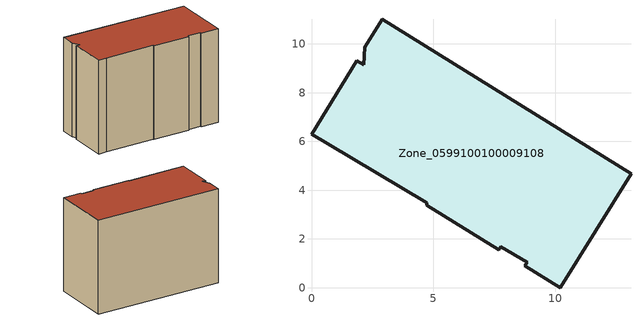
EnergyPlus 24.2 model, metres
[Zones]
Zone_0599100100009108
 floor ground (C_G): 4.73,3.49 0.67,5.9 0,6.3 1.86,9.32 2.14,9.14 2.19,9.87 2.9,11.01 13.11,4.68 10.21,0 8.76,0.9 8.85,1.03 7.77,1.68 7.69,1.55 4.72,3.38 z1.65
 wall outside (C_F): 7.77,1.68 8.85,1.03 8.76,0.9 10.21,0 13.11,4.68 2.9,11.01 2.19,9.87 2.14,9.14 1.86,9.32 0,6.3 0.67,5.9 4.73,3.49 4.72,3.38 7.69,1.55 7.77,1.68 z1.65:10.36
 roof outside (C_R): 0.67,5.9 4.73,3.49 4.72,3.38 7.69,1.55 7.77,1.68 8.85,1.03 8.76,0.9 10.21,0 13.11,4.68 2.9,11.01 2.19,9.87 2.14,9.14 1.86,9.32 0,6.3 z10.36
[BUILDING]
Pand.0599100100009108: North Axis=0; Terrain=City; Loads Convergence Tolerance Value=0.04; Temperature Convergence Tolerance Value=0.4; Solar Distribution=FullExterior; Maximum Number of Warmup Days=25; Minimum Number of Warmup Days=1
[Site:Location]
Rotterdam.The.Hague.AP_ZH_NLD Design_Conditions: Latitude=51.96; Longitude=4.45; Time Zone=1; Elevation=-4.5
[SITE:GROUNDTEMPERATURE:BUILDINGSURFACE]
18, 18, 18, 18, 18, 18, 18, 18, 18, 18, 18, 18
[MATERIAL] Thermal Absorptance=0.9; Solar Absorptance=0.7; Visible Absorptance=0.7
Name | Roughness | Thickness | Conductivity | Density | Specific Heat
G.TC.2015-2018 | MediumSmooth | 0.15 | 0.0428571 | 540 | 1210
F.TC.2015-2018 | Rough | 0.3 | 0.0666667 | 1920 | 840
R.TC.2015-2018 | MediumRough | 0.2 | 0.0333333 | 1500 | 1000
[CONSTRUCTION]
C_G: G.TC.2015-2018
C_F: F.TC.2015-2018
C_R: R.TC.2015-2018
[ZONE]
Zone_0599100100009108: Type=1; Multiplier=1; Ceiling Height=Autocalculate; Volume=Autocalculate; Floor Area=autocalculate; Part of Total Floor Area=Yes
[ZONEINFILTRATION:DESIGNFLOWRATE]
Infil_Zone_0599100100009108: Zone or ZoneList or Space or SpaceList=Zone_0599100100009108; Schedule=AlwaysOn; Design Flow Rate Calculation Method=Flow/Area; Flow Rate per Floor Area=0.0015; Constant Term Coefficient=1; Temperature Term Coefficient=0; Velocity Term Coefficient=0; Velocity Squared Term Coefficient=0
[HVACTEMPLATE:ZONE:IDEALLOADSAIRSYSTEM]
Zone_0599100100009108: Maximum Heating Supply Air Temperature=50; Minimum Cooling Supply Air Temperature=13; Maximum Heating Supply Air Humidity Ratio=0.0156; Minimum Cooling Supply Air Humidity Ratio=0.0077; Heating Limit=NoLimit; Cooling Limit=NoLimit; Dehumidification Control Type=ConstantSensibleHeatRatio; Cooling Sensible Heat Ratio=0.7; Dehumidification Setpoint=60; Humidification Control Type=None; Humidification Setpoint=30; Outdoor Air Method=None; Outdoor Air Flow Rate per Person=0.00944; Outdoor Air Flow Rate per Zone Floor Area=0; Outdoor Air Flow Rate per Zone=0; Demand Controlled Ventilation Type=None; Outdoor Air Economizer Type=NoEconomizer; Heat Recovery Type=None; Sensible Heat Recovery Effectiveness=0.7; Latent Heat Recovery Effectiveness=0.65
[ZONECONTROL:THERMOSTAT]
ThermostatControl_Zone_0599100100009108: Zone or ZoneList=Zone_0599100100009108; Control Type Schedule=DualSetpointControlType; Control 1=Thermostat_Zone_0599100100009108; Temperature Difference Between Cutout And Setpoint=0
[THERMOSTATSETPOINT:DUALSETPOINT]
Thermostat_Zone_0599100100009108: Heating Setpoint Temperature Schedule=HeatingSetpoint_Zone_0599100100009108; Cooling Setpoint Temperature Schedule=CoolingSetpoint_Zone_0599100100009108
[SCHEDULE:COMPACT]
HeatingSetpoint_Zone_0599100100009108: Through: 12/31, For: AllDays, Until: 24:00, 21
CoolingSetpoint_Zone_0599100100009108: Through: 12/31, For: AllDays, Until: 24:00, 24
DualSetpointControlType: Through: 12/31, For: AllDays, Until: 24:00, 4
AlwaysOn: Through: 12/31, For: AllDays, Until: 24:00, 1
